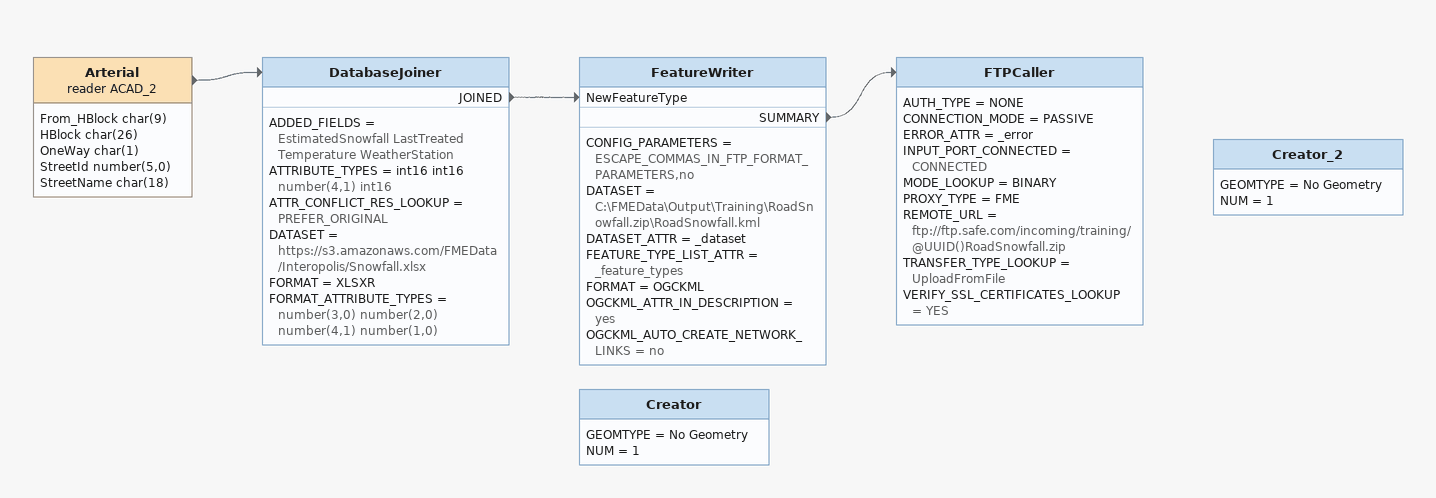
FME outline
Arterial (reader ACAD_2)
    attributes: From_HBlock char(9), HBlock char(26), OneWay char(1), StreetId number(5,0), StreetName char(18)
    -> DatabaseJoiner
DatabaseJoiner
    ADDED_FIELDS = EstimatedSnowfall LastTreated Temperature WeatherStation
    ATTRIBUTE_TYPES = int16 int16 number(4,1) int16
    ATTR_CONFLICT_RES_LOOKUP = PREFER_ORIGINAL
    DATASET = https://s3.amazonaws.com/FMEData/Interopolis/Snowfall.xlsx
    FORMAT = XLSXR
    FORMAT_ATTRIBUTE_TYPES = number(3,0) number(2,0) number(4,1) number(1,0)
    JOINED -> FeatureWriter [NewFeatureType]
FeatureWriter
    CONFIG_PARAMETERS = ESCAPE_COMMAS_IN_FTP_FORMAT_PARAMETERS,no
    DATASET = C:\FMEData\Output\Training\RoadSnowfall.zip\RoadSnowfall.kml
    DATASET_ATTR = _dataset
    FEATURE_TYPE_LIST_ATTR = _feature_types
    FORMAT = OGCKML
    OGCKML_ATTR_IN_DESCRIPTION = yes
    OGCKML_AUTO_CREATE_NETWORK_LINKS = no
    SUMMARY -> FTPCaller
FTPCaller
    AUTH_TYPE = NONE
    CONNECTION_MODE = PASSIVE
    ERROR_ATTR = _error
    INPUT_PORT_CONNECTED = CONNECTED
    MODE_LOOKUP = BINARY
    PROXY_TYPE = FME
    REMOTE_URL = ftp://ftp.safe.com/incoming/training/@UUID()RoadSnowfall.zip
    TRANSFER_TYPE_LOOKUP = UploadFromFile
    VERIFY_SSL_CERTIFICATES_LOOKUP = YES
Creator
    GEOMTYPE = No Geometry
    NUM = 1
Creator_2
    GEOMTYPE = No Geometry
    NUM = 1
